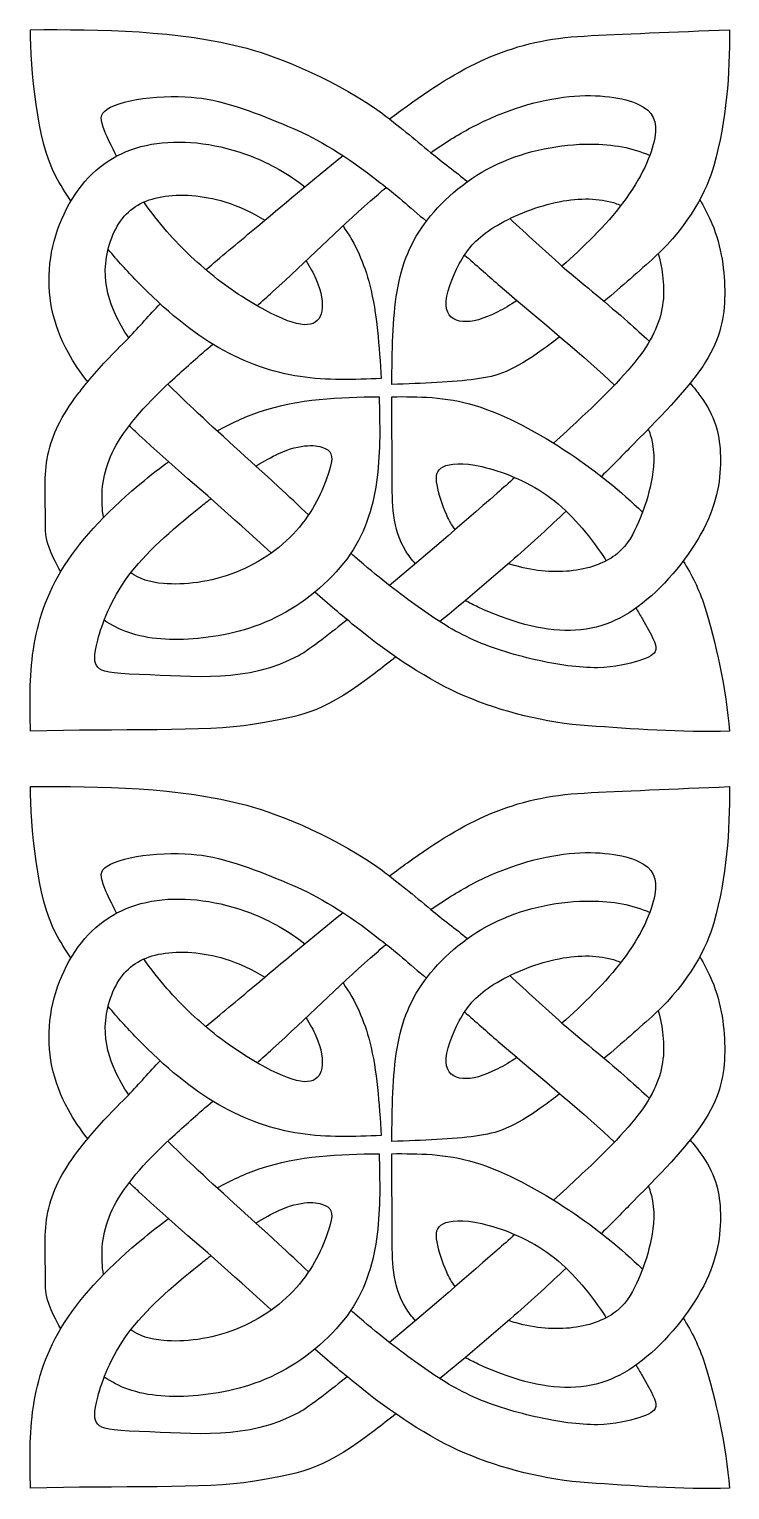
# Model space of a CAD drawing. Header units: millimetres. Extents: x 167 to 430, y 26 to 411.
# Drawn here: x 167 to 216.5, y 239.6 to 342.7 of the extents above; entities that cross this region are included whole.
import ezdxf

# ---------------------------------------------------------------- set-up
doc = ezdxf.new("R2010")
doc.units = ezdxf.units.MM
doc.layers.add('Default', color=7, linetype='Continuous')
doc.layers.add('DV1_Layer_1', color=7, linetype='Continuous')

# ---------------------------------------------------------------- blocks, each defined once
blk = doc.blocks.new('SE')
at = {"layer": 'DV1_Layer_1', "color": 7, "linetype": 'Continuous'}
for points, knots in [([(169.98, 330.61), (169.59, 331.19), (169.23, 331.77), (168.92, 332.34), (167.58, 334.76), (167.13, 339.99), (167.13, 342.71), (172.05, 342.74), (177.6, 342.68), (182.39, 341.4), (184.71, 340.79), (189.03, 338.98), (191.97, 336.78), (193.04, 335.98), (194.2, 335.03), (195.39, 334.02)], [0, 0, 0, 0, 0.166667, 0.166667, 0.166667, 0.333333, 0.333333, 0.333333, 0.5, 0.5, 0.5, 0.666667, 0.666667, 0.666667, 1, 1, 1, 1]), ([(192.47, 336.4), (192.91, 336.73), (193.33, 337.04), (193.74, 337.33), (197.81, 340.29), (201.22, 342), (206.22, 342.26), (208.73, 342.4), (212.6, 342.55), (216.47, 342.71), (216.5, 339.54), (216.27, 336.39), (215.37, 333.1), (214.92, 331.44), (213.64, 328.9), (211.21, 326.66), (210.13, 325.67), (208.87, 324.57), (207.62, 323.52)], [0, 0, 0, 0, 0.142857, 0.142857, 0.142857, 0.285714, 0.285714, 0.285714, 0.428571, 0.428571, 0.428571, 0.571429, 0.571429, 0.571429, 0.714286, 0.714286, 0.714286, 1, 1, 1, 1]), ([(173.2, 333.77), (172.86, 334.44), (172.57, 335.05), (172.38, 335.52), (172.03, 336.36), (172, 336.74), (172.54, 337.1), (173.09, 337.45), (175.37, 338.09), (178.37, 337.99), (179.23, 337.86), (181.22, 337.57), (183.82, 336.53), (185.62, 335.75), (187.42, 334.98), (189.39, 333.82), (191.8, 331.92), (192.82, 331.12), (193.92, 330.18), (195.08, 329.17)], [0, 0, 0, 0, 0.125, 0.125, 0.125, 0.25, 0.25, 0.25, 0.375, 0.5, 0.5, 0.5, 0.625, 0.625, 0.625, 0.75, 0.75, 0.75, 1, 1, 1, 1]), ([(195.39, 334.02), (196.33, 334.69), (197.28, 335.28), (198.24, 335.79), (200.64, 337.06), (203.06, 337.77), (205.15, 337.98), (207.25, 338.19), (209.02, 337.91), (210.06, 337.43), (211.1, 336.94), (211.41, 336.24), (211.2, 335.06), (210.99, 333.88), (210.27, 332.22), (208.93, 330.45), (207.77, 328.91), (206.12, 327.29), (204.65, 326)], [0, 0, 0, 0, 0.142857, 0.142857, 0.142857, 0.285714, 0.285714, 0.285714, 0.428571, 0.428571, 0.428571, 0.571429, 0.571429, 0.571429, 0.714286, 0.714286, 0.714286, 1, 1, 1, 1]), ([(171.17, 317.84), (170.64, 318.5), (170.18, 319.18), (169.8, 319.87), (168.69, 321.87), (168.26, 324.03), (168.5, 326.18), (168.74, 328.33), (169.65, 330.46), (170.97, 331.98), (172.28, 333.49), (173.99, 334.39), (176.04, 334.67), (178.09, 334.96), (180.47, 334.63), (182.65, 333.79), (184.05, 333.25), (185.36, 332.5), (186.5, 331.61)], [0, 0, 0, 0, 0.142857, 0.142857, 0.142857, 0.285714, 0.285714, 0.285714, 0.428571, 0.428571, 0.428571, 0.571429, 0.571429, 0.571429, 0.714286, 0.714286, 0.714286, 1, 1, 1, 1]), ([(204.5, 321.01), (204.08, 320.69), (203.68, 320.39), (203.32, 320.13), (201.15, 318.58), (200.13, 318.23), (196.96, 317.8), (194.8, 317.72), (192.64, 317.64), (192.66, 319.96), (192.68, 322.28), (193.01, 324.22), (193.33, 326.17), (193.97, 327.74), (195.15, 329.27), (196.33, 330.79), (198.06, 332.27), (200.12, 333.23), (202.18, 334.19), (204.58, 334.63), (206.68, 334.63), (208.24, 334.62), (209.64, 334.37), (210.85, 333.83)], [0, 0, 0, 0, 0.111111, 0.111111, 0.111111, 0.222222, 0.222222, 0.333333, 0.333333, 0.333333, 0.444444, 0.444444, 0.444444, 0.555556, 0.555556, 0.555556, 0.666667, 0.666667, 0.666667, 0.777778, 0.777778, 0.777778, 1, 1, 1, 1]), ([(179.5, 325.75), (180.54, 326.63), (181.68, 327.58), (182.95, 328.65), (184.85, 330.24), (187.05, 332.08), (189.19, 333.81)], [0, 0, 0, 0, 0.333333, 0.333333, 0.333333, 1, 1, 1, 1]), ([(183.12, 323.2), (183.48, 323.53), (183.85, 323.85), (184.21, 324.18), (186.6, 326.34), (188.82, 328.57), (191.13, 330.62), (191.5, 330.94), (191.87, 331.26), (192.24, 331.57)], [0, 0, 0, 0, 0.25, 0.25, 0.25, 0.5, 0.5, 0.5, 1, 1, 1, 1]), ([(174.06, 320.93), (173.69, 321.49), (173.39, 322.03), (173.13, 322.59), (172.7, 323.55), (172.38, 324.57), (172.41, 325.75), (172.44, 326.92), (172.82, 328.25), (173.49, 329.19), (174.15, 330.13), (175.11, 330.68), (176.4, 330.91), (177.68, 331.13), (179.3, 331.02), (180.85, 330.55), (181.84, 330.24), (182.81, 329.79), (183.66, 329.24)], [0, 0, 0, 0, 0.142857, 0.142857, 0.142857, 0.285714, 0.285714, 0.285714, 0.428571, 0.428571, 0.428571, 0.571429, 0.571429, 0.571429, 0.714286, 0.714286, 0.714286, 1, 1, 1, 1]), ([(186.58, 326.38), (186.87, 325.94), (187.09, 325.51), (187.27, 325.11), (187.69, 324.15), (187.79, 323.39), (187.69, 322.83), (187.59, 322.27), (187.27, 321.91), (186.69, 321.87), (186.1, 321.82), (185.24, 322.1), (184.13, 322.66), (183.01, 323.22), (181.64, 324.06), (180.34, 325.07), (179.04, 326.08), (177.81, 327.26), (176.76, 328.45), (176.16, 329.14), (175.63, 329.83), (175.13, 330.54)], [0, 0, 0, 0, 0.125, 0.125, 0.125, 0.25, 0.25, 0.25, 0.375, 0.375, 0.375, 0.5, 0.5, 0.5, 0.625, 0.625, 0.625, 0.75, 0.75, 0.75, 1, 1, 1, 1]), ([(201.48, 323.57), (200.99, 323.25), (200.54, 322.99), (200.12, 322.78), (199.09, 322.26), (198.31, 322.03), (197.66, 322.09), (197.01, 322.15), (196.51, 322.49), (196.47, 323.25), (196.44, 324.01), (196.88, 325.2), (197.4, 326.17), (197.92, 327.13), (198.52, 327.88), (199.63, 328.61), (200.74, 329.34), (202.37, 330.06), (203.89, 330.43), (205.4, 330.81), (206.81, 330.84), (207.95, 330.58), (208.26, 330.51), (208.54, 330.41), (208.81, 330.29)], [0, 0, 0, 0, 0.111111, 0.111111, 0.111111, 0.222222, 0.222222, 0.222222, 0.333333, 0.333333, 0.333333, 0.444444, 0.444444, 0.444444, 0.555556, 0.555556, 0.555556, 0.666667, 0.666667, 0.666667, 0.777778, 0.777778, 0.777778, 1, 1, 1, 1]), ([(214.38, 330.7), (214.61, 330.31), (215.07, 329.43), (215.24, 329.01), (215.91, 327.37), (216.16, 325.61), (216.14, 324), (216.12, 322.38), (215.83, 320.91), (214.79, 319.24), (213.74, 317.57), (211.94, 315.7), (209.66, 313.39), (208.97, 312.68), (208.23, 311.93), (207.44, 311.15)], [0, 0, 0, 0, 0.166667, 0.166667, 0.166667, 0.333333, 0.333333, 0.333333, 0.5, 0.5, 0.5, 0.666667, 0.666667, 0.666667, 1, 1, 1, 1]), ([(189.19, 328.84), (190.08, 327.58), (190.69, 326.19), (191.08, 324.66), (191.6, 322.63), (191.74, 320.35), (191.89, 318.06), (189.98, 317.98), (188.07, 317.91), (186.16, 318.2), (184.24, 318.49), (182.32, 319.15), (180.43, 320.23), (178.54, 321.32), (176.68, 322.83), (174.62, 324.96), (173.96, 325.65), (173.27, 326.4), (172.61, 327.18)], [0, 0, 0, 0, 0.142857, 0.142857, 0.142857, 0.285714, 0.285714, 0.285714, 0.428571, 0.428571, 0.428571, 0.571429, 0.571429, 0.571429, 0.714286, 0.714286, 0.714286, 1, 1, 1, 1]), ([(197.77, 326.79), (198.55, 326.11), (199.34, 325.41), (200.15, 324.71), (203.19, 322.09), (206.43, 319.47), (208.35, 317.59)], [0, 0, 0, 0, 0.333333, 0.333333, 0.333333, 1, 1, 1, 1]), ([(211.44, 326.87), (211.61, 326.31), (211.72, 325.72), (211.78, 325.14), (211.92, 323.83), (211.77, 322.6), (211.14, 321.29), (210.51, 319.98), (209.4, 318.61), (207.47, 316.69), (206.5, 315.74), (205.32, 314.65), (204.05, 313.5)], [0, 0, 0, 0, 0.2, 0.2, 0.2, 0.4, 0.4, 0.4, 0.6, 0.6, 0.6, 1, 1, 1, 1]), ([(204.65, 326), (206.39, 324.55), (207.9, 323.3), (209.3, 322.07), (209.83, 321.6), (210.34, 321.14), (210.82, 320.69)], [0, 0, 0, 0, 0.333333, 0.333333, 0.333333, 1, 1, 1, 1]), ([(169.26, 304.41), (168.9, 305.04), (168.62, 305.64), (168.44, 306.13), (168.11, 307.06), (168.19, 307.56), (168.18, 308.6), (168.17, 309.64), (168.07, 311.22), (168.36, 312.67), (168.64, 314.12), (169.32, 315.42), (170.45, 316.93), (170.68, 317.23), (170.91, 317.53), (171.17, 317.84), (171.97, 318.8), (172.94, 319.84), (174.06, 320.93)], [0, 0, 0, 0, 0.142857, 0.142857, 0.142857, 0.285714, 0.285714, 0.285714, 0.428571, 0.428571, 0.428571, 0.571429, 0.571429, 0.571429, 0.714286, 0.714286, 0.714286, 1, 1, 1, 1]), ([(172.28, 308.24), (172.23, 308.53), (172.2, 308.83), (172.19, 309.12), (172.11, 310.56), (172.37, 311.92), (173.18, 313.36), (174, 314.8), (175.37, 316.34), (177.33, 318.14), (178.13, 318.88), (179.04, 319.67), (179.99, 320.49)], [0, 0, 0, 0, 0.2, 0.2, 0.2, 0.4, 0.4, 0.4, 0.6, 0.6, 0.6, 1, 1, 1, 1]), ([(186.76, 308.43), (186.08, 309.07), (185.36, 309.74), (184.62, 310.43), (182.59, 312.3), (180.34, 314.31), (178.65, 315.9), (177.96, 316.55), (177.35, 317.14), (176.82, 317.67)], [0, 0, 0, 0, 0.25, 0.25, 0.25, 0.5, 0.5, 0.5, 1, 1, 1, 1]), ([(194.31, 304.97), (194.04, 305.27), (193.82, 305.57), (193.62, 305.87), (192.65, 307.45), (192.66, 309.24), (192.66, 311.1), (192.66, 312.95), (192.64, 314.87), (192.63, 316.78), (194.51, 316.79), (196.38, 316.8), (198.51, 316.16), (200.64, 315.51), (203.02, 314.22), (205.2, 312.76), (207.09, 311.5), (208.83, 310.1), (210.33, 308.62)], [0, 0, 0, 0, 0.142857, 0.142857, 0.142857, 0.285714, 0.285714, 0.285714, 0.428571, 0.428571, 0.428571, 0.571429, 0.571429, 0.571429, 0.714286, 0.714286, 0.714286, 1, 1, 1, 1]), ([(213.7, 317.74), (213.96, 317.43), (214.19, 317.14), (214.39, 316.86), (215.47, 315.38), (215.76, 314.24), (215.82, 312.82), (215.89, 311.4), (215.73, 309.69), (214.83, 307.8), (213.94, 305.92), (212.32, 303.85), (210.65, 302.45), (208.98, 301.04), (207.26, 300.29), (205.24, 300.26), (203.22, 300.22), (200.88, 300.9), (198.73, 301.92), (198.42, 302.06), (198.11, 302.22), (197.82, 302.38)], [0, 0, 0, 0, 0.125, 0.125, 0.125, 0.25, 0.25, 0.25, 0.375, 0.375, 0.375, 0.5, 0.5, 0.5, 0.625, 0.625, 0.625, 0.75, 0.75, 0.75, 1, 1, 1, 1]), ([(180.3, 314.37), (181.28, 314.9), (182.27, 315.36), (183.27, 315.7), (186.11, 316.67), (188.93, 316.73), (191.74, 316.78), (191.79, 314.87), (191.84, 312.97), (191.6, 311.09), (191.37, 309.21), (190.86, 307.36), (189.7, 305.65), (188.53, 303.95), (186.72, 302.37), (184.79, 301.36), (182.87, 300.34), (180.82, 299.88), (178.96, 299.7), (177.1, 299.53), (175.43, 299.63), (174.01, 300.14), (173.4, 300.36), (172.85, 300.64), (172.33, 300.99)], [0, 0, 0, 0, 0.111111, 0.111111, 0.111111, 0.222222, 0.222222, 0.222222, 0.333333, 0.333333, 0.333333, 0.444444, 0.444444, 0.444444, 0.555556, 0.555556, 0.555556, 0.666667, 0.666667, 0.666667, 0.777778, 0.777778, 0.777778, 1, 1, 1, 1]), ([(184.13, 305.74), (183.43, 306.38), (182.73, 307.01), (182.04, 307.63), (179.43, 309.98), (176.94, 312.09), (174.81, 314.06), (174.57, 314.28), (174.33, 314.51), (174.1, 314.73)], [0, 0, 0, 0, 0.25, 0.25, 0.25, 0.5, 0.5, 0.5, 1, 1, 1, 1]), ([(210.74, 314.49), (210.89, 314.12), (210.98, 313.79), (211.04, 313.45), (211.23, 312.37), (211.09, 311.31), (210.87, 310.39), (210.66, 309.47), (210.38, 308.7), (210.05, 307.91), (209.71, 307.12), (209.32, 306.33), (207.82, 305.09), (206.72, 304.65), (205.45, 304.49), (204.18, 304.33), (202.74, 304.44), (201.41, 304.82), (201.23, 304.87), (201.05, 304.92), (200.88, 304.98)], [0, 0, 0, 0, 0.125, 0.125, 0.125, 0.25, 0.25, 0.25, 0.375, 0.375, 0.375, 0.5, 0.5, 0.625, 0.625, 0.625, 0.75, 0.75, 0.75, 1, 1, 1, 1]), ([(183.04, 311.87), (183.61, 312.23), (184.15, 312.53), (184.65, 312.76), (186.24, 313.49), (187.36, 313.4), (187.93, 313.13), (188.49, 312.87), (188.5, 312.43), (188.19, 311.44), (187.88, 310.45), (187.24, 308.9), (186.11, 307.56), (184.98, 306.21), (183.37, 305.05), (181.61, 304.36), (179.85, 303.67), (177.95, 303.45), (176.51, 303.58), (175.55, 303.66), (174.8, 303.9), (174.2, 304.34)], [0, 0, 0, 0, 0.125, 0.125, 0.125, 0.25, 0.25, 0.25, 0.375, 0.375, 0.375, 0.5, 0.5, 0.5, 0.625, 0.625, 0.625, 0.75, 0.75, 0.75, 1, 1, 1, 1]), ([(192.91, 298.4), (192.4, 297.99), (191.93, 297.61), (191.49, 297.28), (187.95, 294.62), (186.78, 294.26), (182.8, 293.62), (179.55, 293.09), (173.32, 293.33), (167.13, 293.15), (167.08, 295.05), (167.04, 296.96), (167.33, 298.91), (167.62, 300.85), (168.24, 302.83), (169.53, 304.85), (170.82, 306.86), (172.76, 308.9), (175.17, 310.87), (175.72, 311.32), (176.29, 311.76), (176.88, 312.19)], [0, 0, 0, 0, 0.125, 0.125, 0.125, 0.25, 0.25, 0.25, 0.375, 0.375, 0.375, 0.5, 0.5, 0.5, 0.625, 0.625, 0.625, 0.75, 0.75, 0.75, 1, 1, 1, 1]), ([(197.11, 307.39), (196.86, 307.71), (196.68, 308.05), (196.51, 308.41), (196.19, 309.12), (195.93, 309.94), (195.83, 310.55), (195.73, 311.17), (195.77, 311.58), (196.25, 311.83), (196.73, 312.07), (197.64, 312.15), (198.98, 311.85), (200.33, 311.54), (202.1, 310.85), (203.58, 309.82), (205.06, 308.78), (206.24, 307.4), (207.38, 305.79), (207.51, 305.59), (207.65, 305.39), (207.78, 305.19)], [0, 0, 0, 0, 0.125, 0.125, 0.125, 0.25, 0.25, 0.25, 0.375, 0.375, 0.375, 0.5, 0.5, 0.5, 0.625, 0.625, 0.625, 0.75, 0.75, 0.75, 1, 1, 1, 1]), ([(201.32, 311.07), (200.91, 310.7), (200.49, 310.33), (200.07, 309.97), (197.39, 307.61), (194.76, 305.33), (192.47, 303.44)], [0, 0, 0, 0, 0.333333, 0.333333, 0.333333, 1, 1, 1, 1]), ([(189.48, 301.02), (188.45, 300.2), (186.88, 298.92), (186.09, 298.5), (182.4, 296.51), (178.76, 297.03), (174.81, 297.15), (172.73, 297.22), (172.17, 297.35), (171.88, 297.67), (171.59, 297.98), (171.58, 298.48), (171.88, 299.59), (172.17, 300.7), (172.78, 302.42), (174, 304.07), (175.22, 305.73), (177.06, 307.33), (179.02, 308.91), (179.29, 309.13), (179.57, 309.35), (179.85, 309.57)], [0, 0, 0, 0, 0.125, 0.125, 0.125, 0.25, 0.25, 0.25, 0.375, 0.375, 0.375, 0.5, 0.5, 0.5, 0.625, 0.625, 0.625, 0.75, 0.75, 0.75, 1, 1, 1, 1]), ([(204.94, 308.7), (203.81, 307.62), (202.59, 306.5), (201.28, 305.34), (199.59, 303.85), (197.75, 302.31), (196.02, 300.89)], [0, 0, 0, 0, 0.333333, 0.333333, 0.333333, 1, 1, 1, 1]), ([(209.87, 301.84), (210.03, 301.58), (210.18, 301.33), (210.31, 301.1), (211.01, 299.89), (211.33, 299.31), (211.27, 298.92), (211.21, 298.54), (210.78, 298.35), (210.08, 298.13), (209.38, 297.91), (208.42, 297.65), (205.89, 297.62), (204.33, 297.84), (201.17, 298.56), (199.57, 299.05), (196.75, 300.36), (195.53, 301.18), (194.25, 302.11), (192.97, 303.03), (191.63, 304.06), (190.05, 305.44), (189.94, 305.53), (189.84, 305.62), (189.74, 305.72)], [0, 0, 0, 0, 0.1, 0.1, 0.1, 0.2, 0.2, 0.2, 0.3, 0.3, 0.3, 0.4, 0.4, 0.5, 0.5, 0.6, 0.6, 0.7, 0.7, 0.7, 0.8, 0.8, 0.8, 1, 1, 1, 1]), ([(213.2, 305.17), (213.82, 304.2), (214.33, 303.16), (214.71, 301.99), (215.47, 299.61), (216.26, 296.05), (216.47, 293.15), (213.07, 293.03), (209.52, 293.32), (206.5, 293.53), (203.47, 293.73), (200.39, 294.52), (197.79, 295.63), (195.2, 296.74), (192.66, 298.44), (190.02, 300.58), (189.1, 301.33), (188.15, 302.14), (187.21, 302.97)], [0, 0, 0, 0, 0.142857, 0.142857, 0.142857, 0.285714, 0.285714, 0.285714, 0.428571, 0.428571, 0.428571, 0.571429, 0.571429, 0.571429, 0.714286, 0.714286, 0.714286, 1, 1, 1, 1]), ([(169.98, 277.13), (169.59, 277.71), (169.23, 278.29), (168.92, 278.86), (167.58, 281.28), (167.13, 286.51), (167.13, 289.23), (172.05, 289.26), (177.6, 289.2), (182.39, 287.92), (184.71, 287.31), (189.03, 285.5), (191.97, 283.3), (193.04, 282.5), (194.2, 281.56), (195.39, 280.54)], [0, 0, 0, 0, 0.166667, 0.166667, 0.166667, 0.333333, 0.333333, 0.333333, 0.5, 0.5, 0.5, 0.666667, 0.666667, 0.666667, 1, 1, 1, 1]), ([(192.47, 282.92), (192.91, 283.25), (193.33, 283.56), (193.74, 283.86), (197.81, 286.81), (201.22, 288.52), (206.22, 288.78), (208.73, 288.92), (212.6, 289.07), (216.47, 289.23), (216.5, 286.06), (216.27, 282.91), (215.37, 279.62), (214.92, 277.96), (213.64, 275.42), (211.21, 273.19), (210.13, 272.19), (208.87, 271.09), (207.62, 270.04)], [0, 0, 0, 0, 0.142857, 0.142857, 0.142857, 0.285714, 0.285714, 0.285714, 0.428571, 0.428571, 0.428571, 0.571429, 0.571429, 0.571429, 0.714286, 0.714286, 0.714286, 1, 1, 1, 1]), ([(173.2, 280.29), (172.86, 280.96), (172.57, 281.57), (172.38, 282.04), (172.03, 282.88), (172, 283.27), (172.54, 283.62), (173.09, 283.97), (174.23, 284.29), (175.55, 284.42), (176.87, 284.56), (178.37, 284.51), (179.23, 284.38), (181.22, 284.09), (183.82, 283.05), (185.62, 282.27), (187.42, 281.5), (189.39, 280.34), (191.8, 278.44), (192.82, 277.64), (193.92, 276.7), (195.08, 275.69)], [0, 0, 0, 0, 0.125, 0.125, 0.125, 0.25, 0.25, 0.25, 0.375, 0.375, 0.375, 0.5, 0.5, 0.5, 0.625, 0.625, 0.625, 0.75, 0.75, 0.75, 1, 1, 1, 1]), ([(195.39, 280.54), (196.33, 281.21), (197.28, 281.8), (198.24, 282.31), (200.64, 283.58), (203.06, 284.29), (205.15, 284.5), (207.25, 284.71), (209.02, 284.43), (210.06, 283.95), (211.1, 283.46), (211.41, 282.76), (211.2, 281.58), (210.99, 280.4), (210.27, 278.74), (208.93, 276.98), (207.77, 275.43), (206.12, 273.81), (204.65, 272.52)], [0, 0, 0, 0, 0.142857, 0.142857, 0.142857, 0.285714, 0.285714, 0.285714, 0.428571, 0.428571, 0.428571, 0.571429, 0.571429, 0.571429, 0.714286, 0.714286, 0.714286, 1, 1, 1, 1]), ([(171.17, 264.36), (170.64, 265.03), (170.18, 265.7), (169.8, 266.39), (168.69, 268.39), (168.26, 270.55), (168.5, 272.7), (168.74, 274.85), (169.65, 276.98), (170.97, 278.5), (172.28, 280.01), (173.99, 280.91), (176.04, 281.19), (178.09, 281.48), (180.47, 281.15), (182.65, 280.31), (184.05, 279.77), (185.36, 279.02), (186.5, 278.13)], [0, 0, 0, 0, 0.142857, 0.142857, 0.142857, 0.285714, 0.285714, 0.285714, 0.428571, 0.428571, 0.428571, 0.571429, 0.571429, 0.571429, 0.714286, 0.714286, 0.714286, 1, 1, 1, 1]), ([(204.5, 267.53), (204.08, 267.21), (203.68, 266.91), (203.32, 266.65), (201.15, 265.1), (200.13, 264.75), (196.96, 264.32), (194.8, 264.24), (192.64, 264.16), (192.66, 266.48), (192.68, 268.8), (193.01, 270.74), (193.33, 272.69), (193.97, 274.26), (195.15, 275.79), (196.33, 277.31), (198.06, 278.79), (200.12, 279.75), (202.18, 280.71), (204.58, 281.16), (206.68, 281.15), (208.24, 281.14), (209.64, 280.89), (210.85, 280.35)], [0, 0, 0, 0, 0.111111, 0.111111, 0.111111, 0.222222, 0.222222, 0.333333, 0.333333, 0.333333, 0.444444, 0.444444, 0.444444, 0.555556, 0.555556, 0.555556, 0.666667, 0.666667, 0.666667, 0.777778, 0.777778, 0.777778, 1, 1, 1, 1]), ([(179.5, 272.28), (180.54, 273.15), (181.68, 274.1), (182.95, 275.17), (184.85, 276.76), (187.05, 278.61), (189.19, 280.33)], [0, 0, 0, 0, 0.333333, 0.333333, 0.333333, 1, 1, 1, 1]), ([(174.06, 267.45), (173.69, 268.01), (173.39, 268.55), (173.13, 269.11), (172.7, 270.07), (172.38, 271.09), (172.41, 272.27), (172.44, 273.44), (172.82, 274.77), (173.49, 275.71), (174.15, 276.65), (175.11, 277.21), (176.4, 277.43), (177.68, 277.65), (179.3, 277.54), (180.85, 277.07), (181.84, 276.76), (182.81, 276.31), (183.66, 275.76)], [0, 0, 0, 0, 0.142857, 0.142857, 0.142857, 0.285714, 0.285714, 0.285714, 0.428571, 0.428571, 0.428571, 0.571429, 0.571429, 0.571429, 0.714286, 0.714286, 0.714286, 1, 1, 1, 1]), ([(183.12, 269.72), (183.48, 270.05), (183.85, 270.37), (184.21, 270.7), (186.6, 272.86), (188.82, 275.09), (191.13, 277.14), (191.5, 277.46), (191.87, 277.78), (192.24, 278.09)], [0, 0, 0, 0, 0.25, 0.25, 0.25, 0.5, 0.5, 0.5, 1, 1, 1, 1]), ([(186.58, 272.9), (186.87, 272.46), (187.09, 272.03), (187.27, 271.63), (187.69, 270.67), (187.79, 269.91), (187.69, 269.35), (187.59, 268.79), (187.27, 268.43), (186.69, 268.39), (186.1, 268.34), (185.24, 268.62), (184.13, 269.18), (183.01, 269.74), (181.64, 270.58), (180.34, 271.59), (179.04, 272.6), (177.81, 273.78), (176.76, 274.97), (176.16, 275.66), (175.63, 276.35), (175.13, 277.06)], [0, 0, 0, 0, 0.125, 0.125, 0.125, 0.25, 0.25, 0.25, 0.375, 0.375, 0.375, 0.5, 0.5, 0.5, 0.625, 0.625, 0.625, 0.75, 0.75, 0.75, 1, 1, 1, 1]), ([(201.48, 270.09), (200.99, 269.77), (200.54, 269.51), (200.12, 269.3), (199.09, 268.78), (198.31, 268.55), (197.66, 268.61), (197.01, 268.67), (196.51, 269.01), (196.47, 269.77), (196.44, 270.53), (196.88, 271.72), (197.4, 272.69), (197.92, 273.65), (198.52, 274.4), (199.63, 275.13), (200.74, 275.87), (202.37, 276.58), (203.89, 276.95), (205.4, 277.33), (206.81, 277.36), (207.95, 277.1), (208.26, 277.03), (208.54, 276.93), (208.81, 276.81)], [0, 0, 0, 0, 0.111111, 0.111111, 0.111111, 0.222222, 0.222222, 0.222222, 0.333333, 0.333333, 0.333333, 0.444444, 0.444444, 0.444444, 0.555556, 0.555556, 0.555556, 0.666667, 0.666667, 0.666667, 0.777778, 0.777778, 0.777778, 1, 1, 1, 1]), ([(214.38, 277.22), (214.61, 276.83), (215.07, 275.95), (215.24, 275.53), (215.91, 273.89), (216.16, 272.13), (216.14, 270.52), (216.12, 268.9), (215.83, 267.43), (213.74, 264.09), (211.94, 262.22), (209.66, 259.91), (208.97, 259.2), (208.23, 258.45), (207.44, 257.67)], [0, 0, 0, 0, 0.166667, 0.166667, 0.166667, 0.333333, 0.333333, 0.333333, 0.5, 0.5, 0.666667, 0.666667, 0.666667, 1, 1, 1, 1]), ([(189.19, 275.36), (190.08, 274.1), (190.69, 272.72), (191.08, 271.18), (191.6, 269.15), (191.74, 266.87), (191.89, 264.58), (189.98, 264.51), (188.07, 264.43), (186.16, 264.72), (184.24, 265.01), (182.32, 265.67), (180.43, 266.75), (178.54, 267.84), (176.68, 269.35), (174.62, 271.48), (173.96, 272.17), (173.27, 272.92), (172.61, 273.7)], [0, 0, 0, 0, 0.142857, 0.142857, 0.142857, 0.285714, 0.285714, 0.285714, 0.428571, 0.428571, 0.428571, 0.571429, 0.571429, 0.571429, 0.714286, 0.714286, 0.714286, 1, 1, 1, 1]), ([(197.77, 273.31), (198.55, 272.63), (199.34, 271.93), (200.15, 271.23), (203.19, 268.61), (206.43, 265.99), (208.35, 264.11)], [0, 0, 0, 0, 0.333333, 0.333333, 0.333333, 1, 1, 1, 1]), ([(211.44, 273.39), (211.61, 272.83), (211.72, 272.24), (211.78, 271.66), (211.92, 270.35), (211.77, 269.12), (211.14, 267.81), (210.51, 266.5), (209.4, 265.13), (207.47, 263.21), (206.5, 262.26), (205.32, 261.17), (204.05, 260.02)], [0, 0, 0, 0, 0.2, 0.2, 0.2, 0.4, 0.4, 0.4, 0.6, 0.6, 0.6, 1, 1, 1, 1]), ([(204.65, 272.52), (206.39, 271.07), (207.9, 269.82), (209.3, 268.59), (209.83, 268.13), (210.34, 267.67), (210.82, 267.21)], [0, 0, 0, 0, 0.333333, 0.333333, 0.333333, 1, 1, 1, 1]), ([(169.26, 250.93), (168.9, 251.56), (168.62, 252.16), (168.44, 252.65), (168.11, 253.58), (168.19, 254.08), (168.18, 255.12), (168.17, 256.16), (168.07, 257.75), (168.36, 259.19), (168.64, 260.64), (169.32, 261.94), (170.45, 263.46), (170.68, 263.75), (170.91, 264.05), (171.17, 264.36), (171.97, 265.32), (172.94, 266.36), (174.06, 267.45)], [0, 0, 0, 0, 0.142857, 0.142857, 0.142857, 0.285714, 0.285714, 0.285714, 0.428571, 0.428571, 0.428571, 0.571429, 0.571429, 0.571429, 0.714286, 0.714286, 0.714286, 1, 1, 1, 1]), ([(172.28, 254.76), (172.23, 255.05), (172.2, 255.35), (172.19, 255.64), (172.11, 257.08), (172.37, 258.44), (173.18, 259.88), (174, 261.33), (175.37, 262.86), (177.33, 264.66), (178.13, 265.4), (179.04, 266.19), (179.99, 267.01)], [0, 0, 0, 0, 0.2, 0.2, 0.2, 0.4, 0.4, 0.4, 0.6, 0.6, 0.6, 1, 1, 1, 1]), ([(186.76, 254.96), (186.08, 255.59), (185.36, 256.26), (184.62, 256.95), (182.59, 258.82), (180.34, 260.83), (178.65, 262.42), (177.96, 263.07), (177.35, 263.66), (176.82, 264.19)], [0, 0, 0, 0, 0.25, 0.25, 0.25, 0.5, 0.5, 0.5, 1, 1, 1, 1]), ([(213.7, 264.26), (213.96, 263.96), (214.19, 263.66), (214.39, 263.38), (215.47, 261.9), (215.76, 260.76), (215.82, 259.34), (215.89, 257.92), (215.73, 256.21), (214.83, 254.32), (213.94, 252.44), (212.32, 250.37), (208.98, 247.56), (207.26, 246.81), (205.24, 246.78), (203.22, 246.74), (200.88, 247.42), (198.73, 248.44), (198.42, 248.59), (198.11, 248.74), (197.82, 248.9)], [0, 0, 0, 0, 0.125, 0.125, 0.125, 0.25, 0.25, 0.25, 0.375, 0.375, 0.375, 0.5, 0.5, 0.625, 0.625, 0.625, 0.75, 0.75, 0.75, 1, 1, 1, 1]), ([(180.3, 260.89), (181.28, 261.42), (182.27, 261.88), (183.27, 262.22), (186.11, 263.19), (188.93, 263.25), (191.74, 263.3), (191.79, 261.39), (191.84, 259.49), (191.6, 257.61), (191.37, 255.73), (190.86, 253.88), (189.7, 252.17), (188.53, 250.47), (186.72, 248.89), (184.79, 247.88), (182.87, 246.86), (180.82, 246.4), (178.96, 246.22), (177.1, 246.05), (175.43, 246.15), (174.01, 246.66), (173.4, 246.88), (172.85, 247.17), (172.33, 247.51)], [0, 0, 0, 0, 0.111111, 0.111111, 0.111111, 0.222222, 0.222222, 0.222222, 0.333333, 0.333333, 0.333333, 0.444444, 0.444444, 0.444444, 0.555556, 0.555556, 0.555556, 0.666667, 0.666667, 0.666667, 0.777778, 0.777778, 0.777778, 1, 1, 1, 1]), ([(194.31, 251.5), (194.04, 251.79), (193.82, 252.09), (193.62, 252.4), (192.65, 253.97), (192.66, 255.76), (192.66, 259.47), (192.64, 261.39), (192.63, 263.3), (194.51, 263.31), (196.38, 263.32), (198.51, 262.68), (200.64, 262.04), (203.02, 260.74), (205.2, 259.28), (207.09, 258.02), (208.83, 256.62), (210.33, 255.14)], [0, 0, 0, 0, 0.142857, 0.142857, 0.142857, 0.285714, 0.285714, 0.428571, 0.428571, 0.428571, 0.571429, 0.571429, 0.571429, 0.714286, 0.714286, 0.714286, 1, 1, 1, 1]), ([(184.13, 252.26), (183.43, 252.9), (182.73, 253.53), (182.04, 254.15), (179.43, 256.5), (176.94, 258.61), (174.81, 260.58), (174.57, 260.81), (174.33, 261.03), (174.1, 261.25)], [0, 0, 0, 0, 0.25, 0.25, 0.25, 0.5, 0.5, 0.5, 1, 1, 1, 1]), ([(210.74, 261.01), (210.89, 260.65), (210.98, 260.31), (211.04, 259.97), (211.23, 258.89), (211.09, 257.83), (210.87, 256.91), (210.66, 255.99), (210.38, 255.22), (210.05, 254.43), (209.71, 253.65), (209.32, 252.85), (207.82, 251.61), (206.72, 251.17), (205.45, 251.01), (204.18, 250.85), (202.74, 250.96), (201.41, 251.34), (201.23, 251.39), (201.05, 251.45), (200.88, 251.51)], [0, 0, 0, 0, 0.125, 0.125, 0.125, 0.25, 0.25, 0.25, 0.375, 0.375, 0.375, 0.5, 0.5, 0.625, 0.625, 0.625, 0.75, 0.75, 0.75, 1, 1, 1, 1]), ([(183.04, 258.39), (183.61, 258.75), (184.15, 259.05), (184.65, 259.28), (186.24, 260.01), (187.36, 259.92), (187.93, 259.65), (188.49, 259.39), (188.5, 258.95), (188.19, 257.96), (187.88, 256.97), (187.24, 255.42), (186.11, 254.08), (184.98, 252.73), (183.37, 251.57), (181.61, 250.88), (179.85, 250.19), (177.95, 249.97), (176.51, 250.1), (175.55, 250.18), (174.8, 250.42), (174.2, 250.86)], [0, 0, 0, 0, 0.125, 0.125, 0.125, 0.25, 0.25, 0.25, 0.375, 0.375, 0.375, 0.5, 0.5, 0.5, 0.625, 0.625, 0.625, 0.75, 0.75, 0.75, 1, 1, 1, 1]), ([(192.91, 244.92), (192.4, 244.51), (191.93, 244.13), (191.49, 243.8), (187.95, 241.14), (186.78, 240.78), (182.8, 240.14), (179.55, 239.61), (173.32, 239.85), (167.13, 239.67), (167.08, 241.57), (167.04, 243.48), (167.33, 245.43), (167.62, 247.37), (168.24, 249.35), (169.53, 251.37), (170.82, 253.38), (172.76, 255.42), (175.17, 257.39), (175.72, 257.84), (176.29, 258.28), (176.88, 258.71)], [0, 0, 0, 0, 0.125, 0.125, 0.125, 0.25, 0.25, 0.25, 0.375, 0.375, 0.375, 0.5, 0.5, 0.5, 0.625, 0.625, 0.625, 0.75, 0.75, 0.75, 1, 1, 1, 1]), ([(197.11, 253.91), (196.86, 254.23), (196.68, 254.57), (196.51, 254.93), (196.19, 255.64), (195.93, 256.46), (195.83, 257.07), (195.73, 257.69), (195.77, 258.1), (196.25, 258.35), (196.73, 258.59), (197.64, 258.67), (198.98, 258.37), (200.33, 258.06), (202.1, 257.37), (203.58, 256.34), (205.06, 255.3), (206.24, 253.92), (207.38, 252.31), (207.51, 252.11), (207.65, 251.91), (207.78, 251.71)], [0, 0, 0, 0, 0.125, 0.125, 0.125, 0.25, 0.25, 0.25, 0.375, 0.375, 0.375, 0.5, 0.5, 0.5, 0.625, 0.625, 0.625, 0.75, 0.75, 0.75, 1, 1, 1, 1]), ([(201.32, 257.59), (200.91, 257.22), (200.49, 256.85), (200.07, 256.49), (197.39, 254.13), (194.76, 251.85), (192.47, 249.96)], [0, 0, 0, 0, 0.333333, 0.333333, 0.333333, 1, 1, 1, 1]), ([(189.48, 247.54), (188.45, 246.72), (186.88, 245.44), (186.09, 245.02), (182.4, 243.03), (178.76, 243.55), (174.81, 243.67), (172.73, 243.74), (172.17, 243.87), (171.88, 244.19), (171.59, 244.5), (171.58, 245), (171.88, 246.11), (172.17, 247.22), (172.78, 248.94), (174, 250.59), (175.22, 252.25), (177.06, 253.86), (179.02, 255.43), (179.29, 255.65), (179.57, 255.88), (179.85, 256.09)], [0, 0, 0, 0, 0.125, 0.125, 0.125, 0.25, 0.25, 0.25, 0.375, 0.375, 0.375, 0.5, 0.5, 0.5, 0.625, 0.625, 0.625, 0.75, 0.75, 0.75, 1, 1, 1, 1]), ([(204.94, 255.22), (203.81, 254.14), (202.59, 253.02), (201.28, 251.86), (199.59, 250.37), (197.75, 248.83), (196.02, 247.41)], [0, 0, 0, 0, 0.333333, 0.333333, 0.333333, 1, 1, 1, 1]), ([(209.87, 248.37), (210.03, 248.1), (210.18, 247.85), (210.31, 247.62), (211.01, 246.41), (211.33, 245.83), (211.21, 245.06), (210.78, 244.87), (210.08, 244.65), (209.38, 244.43), (208.42, 244.17), (205.89, 244.14), (204.33, 244.36), (201.17, 245.08), (199.57, 245.57), (196.75, 246.88), (195.53, 247.7), (194.25, 248.63), (192.97, 249.55), (191.63, 250.58), (190.05, 251.96), (189.94, 252.05), (189.84, 252.14), (189.74, 252.24)], [0, 0, 0, 0, 0.1, 0.1, 0.1, 0.2, 0.2, 0.3, 0.3, 0.3, 0.4, 0.4, 0.5, 0.5, 0.6, 0.6, 0.7, 0.7, 0.7, 0.8, 0.8, 0.8, 1, 1, 1, 1]), ([(213.2, 251.69), (213.82, 250.73), (214.33, 249.68), (214.71, 248.51), (215.47, 246.13), (216.26, 242.57), (216.47, 239.67), (213.07, 239.56), (209.52, 239.84), (206.5, 240.05), (203.47, 240.25), (200.39, 241.04), (197.79, 242.15), (195.2, 243.26), (192.66, 244.96), (190.02, 247.1), (189.1, 247.85), (188.15, 248.66), (187.21, 249.49)], [0, 0, 0, 0, 0.142857, 0.142857, 0.142857, 0.285714, 0.285714, 0.285714, 0.428571, 0.428571, 0.428571, 0.571429, 0.571429, 0.571429, 0.714286, 0.714286, 0.714286, 1, 1, 1, 1])]:
    blk.add_open_spline(points, degree=3, knots=knots, dxfattribs=at)
for points in [[(195.39, 334.02), (196.25, 333.34), (197.12, 332.66), (197.98, 331.98)], [(195.39, 334.02), (196.25, 333.34), (197.12, 332.66), (197.98, 331.98)], [(200.96, 329.36), (202.19, 328.24), (203.42, 327.12), (204.65, 326)], [(200.96, 329.36), (202.19, 328.24), (203.42, 327.12), (204.65, 326)], [(200.96, 329.36), (202.19, 328.24), (203.42, 327.12), (204.65, 326)], [(200.96, 329.36), (202.19, 328.24), (203.42, 327.12), (204.65, 326)], [(174.06, 320.93), (174.79, 321.73), (175.53, 322.54), (176.27, 323.35)], [(195.39, 280.54), (196.25, 279.86), (197.12, 279.18), (197.98, 278.5)], [(195.39, 280.54), (196.25, 279.86), (197.12, 279.18), (197.98, 278.5)], [(200.96, 275.88), (202.19, 274.76), (203.42, 273.64), (204.65, 272.52)], [(200.96, 275.88), (202.19, 274.76), (203.42, 273.64), (204.65, 272.52)], [(200.96, 275.88), (202.19, 274.76), (203.42, 273.64), (204.65, 272.52)], [(200.96, 275.88), (202.19, 274.76), (203.42, 273.64), (204.65, 272.52)], [(174.06, 267.45), (174.79, 268.25), (175.53, 269.06), (176.27, 269.87)]]:
    blk.add_open_spline(points, degree=3, dxfattribs=at)

msp = doc.modelspace()

# ---------------------------------------------------------------- block references
at = {"layer": 'Default'}
msp.add_blockref('SE', (0, 0), dxfattribs=at)

doc.saveas('drawing.dxf')
